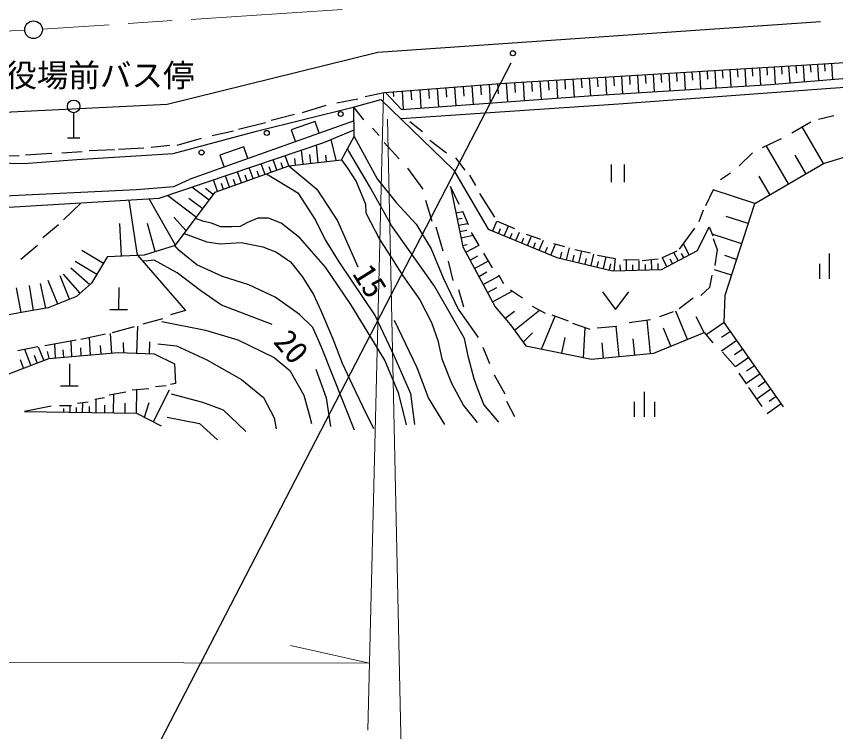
# Model space of a CAD drawing. Units: millimetres, scale not verified. Extents: x 40000 to 680000, y 20000 to 380000.
# Drawn here: x 160702 to 225634, y 232505 to 289208 of the extents above; entities that cross this region are included whole.
import ezdxf
from ezdxf.enums import TextEntityAlignment as Align

# ---------------------------------------------------------------- set-up
doc = ezdxf.new("R2010")
doc.units = ezdxf.units.MM
doc.header["$LTSCALE"] = 1000
doc.linetypes.add('CHAIN', pattern=[18.5, 12, -1.5, 3.5, -1.5])
for name, color, linetype, lineweight in [('M-BGD', 7, 'Continuous', 25), ('M-BMK', 2, 'CHAIN', 13), ('M-BMK-SRVR', 3, 'Continuous', 25), ('M-STR-HTXT', 7, 'Continuous', 13), ('M-STR-STRC', 7, 'Continuous', 25)]:
    doc.layers.add(name, color=color, linetype=linetype, lineweight=lineweight)
doc.styles.add('ＭＳ ゴシック', font='')
doc.styles.get('ＭＳ ゴシック').set_extended_font_data('MS Gothic')

msp = doc.modelspace()

# ---------------------------------------------------------------- linework, layer by layer
at = {"layer": 'M-BGD'}
for p, q in [((224437, 288784), (189356, 286350)), ((225090, 285466), (256298, 287502)), ((189356, 286350), (172661, 282227)), ((199429, 283921), (225090, 285466)), ((218426, 285065), (218515, 283685)), ((219012, 285100), (219053, 284472)), ((219598, 285135), (219688, 283758)), ((220179, 285170), (220219, 284553)), ((220761, 285205), (220849, 283838)), ((221336, 285240), (221376, 284633)), ((221912, 285274), (221999, 283936)), ((222483, 285309), (222522, 284712)), ((223054, 285343), (223139, 284033)), ((223619, 285377), (223657, 284791)), ((224185, 285411), (224268, 284129)), ((224746, 285445), (224783, 284868)), ((225306, 285480), (225388, 284224)), ((207388, 284400), (207479, 282999)), ((208023, 284438), (208070, 283712)), ((208659, 284477), (208749, 283078)), ((209288, 284515), (209335, 283799)), ((209918, 284553), (210009, 283156)), ((210542, 284590), (210588, 283886)), ((211166, 284628), (211257, 283234)), ((211785, 284665), (211830, 283972)), ((212403, 284702), (212494, 283311)), ((213017, 284739), (213061, 284057)), ((213630, 284776), (213720, 283387)), ((214237, 284812), (214281, 284141)), ((214845, 284849), (214935, 283462)), ((215447, 284885), (215490, 284225)), ((216049, 284922), (216139, 283537)), ((216646, 284957), (216688, 284308)), ((217243, 284993), (217332, 283611)), ((217834, 285029), (217876, 284390)), ((220483, 283807), (230770, 284681)), ((244411, 284884), (225240, 283482)), ((189863, 283166), (199429, 283921)), ((197487, 283768), (197538, 282982)), ((198169, 283822), (198265, 282344)), ((198844, 283875), (198896, 283076)), ((199520, 283927), (199616, 282441)), ((200190, 283967), (200242, 283170)), ((200861, 284007), (200956, 282538)), ((201525, 284047), (201576, 283262)), ((202190, 284087), (202284, 282634)), ((202848, 284127), (202898, 283354)), ((203507, 284167), (203600, 282729)), ((204159, 284206), (204209, 283444)), ((204812, 284245), (204904, 282824)), ((205459, 284284), (205507, 283534)), ((206106, 284323), (206197, 282919)), ((206414, 282933), (220483, 283807)), ((206747, 284362), (206795, 283623)), ((188336, 282868), (189863, 283166)), ((189946, 283173), (191227, 281835)), ((190560, 283221), (190584, 282847)), ((191266, 283277), (191359, 281844)), ((191966, 283332), (192014, 282600)), ((192667, 283388), (192760, 281946)), ((193360, 283442), (193409, 282697)), ((194054, 283497), (194148, 282046)), ((194742, 283551), (194791, 282792)), ((195430, 283606), (195524, 282146)), ((196118, 283660), (196168, 282888)), ((196805, 283714), (196901, 282245)), ((225240, 283482), (208427, 282241)), ((186106, 282359), (187774, 282675)), ((187388, 281999), (189599, 282631)), ((189599, 282631), (195356, 277049)), ((191227, 281835), (206414, 282933)), ((172661, 282227), (158737, 281551)), ((179735, 280103), (187388, 281999)), ((183386, 281587), (185246, 282166)), ((187478, 279679), (187461, 282020)), ((188239, 280996), (187461, 282020)), ((208427, 282241), (191202, 281077)), ((165241, 281571), (165241, 279571)), ((180893, 280972), (182754, 281446)), ((224284, 281062), (225504, 281347)), ((187469, 280923), (174406, 276281)), ((178313, 280270), (180455, 280797)), ((184371, 280884), (182487, 280214)), ((184706, 279942), (184371, 280884)), ((191878, 280879), (192894, 280086)), ((222170, 279985), (223674, 280839)), ((173135, 278348), (179735, 280103)), ((176224, 279761), (177909, 280147)), ((182487, 280214), (182822, 279272)), ((185077, 279213), (187474, 280214)), ((189458, 279776), (188930, 280346)), ((224676, 277555), (222990, 280451)), ((164741, 279571), (165741, 279571)), ((172018, 274790), (185077, 279213)), ((173434, 279006), (175364, 279551)), ((186056, 277797), (185649, 279452)), ((186458, 277843), (187478, 279679)), ((187478, 279679), (189296, 276320)), ((191044, 277906), (189865, 279207)), ((193463, 279395), (194805, 278399)), ((219832, 278826), (221357, 279538)), ((166483, 278568), (168466, 278655)), ((168800, 278673), (170801, 278796)), ((171380, 278848), (172872, 278989)), ((178718, 278875), (176833, 278205)), ((179053, 277933), (178718, 278875)), ((183420, 277498), (183307, 278613)), ((184629, 277633), (184488, 279013)), ((187059, 278516), (186947, 278723)), ((221886, 275931), (220122, 278961)), ((224676, 277555), (228213, 278653)), ((159199, 278129), (160919, 278182)), ((161428, 278234), (163517, 278357)), ((164306, 278392), (165921, 278497)), ((165482, 277857), (173135, 278348)), ((176833, 278205), (177168, 277263)), ((182298, 277365), (182006, 278172)), ((182832, 277430), (182778, 277954)), ((184035, 277565), (183966, 278247)), ((185271, 277707), (185219, 278216)), ((188686, 275751), (187059, 278516)), ((195497, 277992), (196249, 277017)), ((217982, 277362), (219059, 278399)), ((223281, 276743), (222435, 278197)), ((155056, 277716), (161305, 277541)), ((161305, 277541), (165482, 277857)), ((176470, 275259), (182298, 277365)), ((180417, 276685), (180111, 277531)), ((180887, 276855), (180736, 277273)), ((181357, 277025), (181059, 277851)), ((181827, 277195), (181680, 277604)), ((182298, 277365), (186458, 277843)), ((182298, 277365), (184509, 275505)), ((186458, 277843), (186937, 277174)), ((207847, 277475), (207845, 276075)), ((208895, 276073), (208897, 277473)), ((219227, 274384), (224676, 277555)), ((178536, 276006), (178216, 276889)), ((179006, 276176), (178848, 276612)), ((179476, 276346), (179164, 277210)), ((179946, 276516), (179792, 276943)), ((180529, 276726), (183000, 275224)), ((186937, 277174), (187629, 276117)), ((192955, 275507), (191735, 277174)), ((195356, 277049), (198095, 272345)), ((196615, 276610), (197103, 275797)), ((216518, 276285), (217311, 276793)), ((173177, 275720), (174406, 276281)), ((176655, 275326), (176322, 276247)), ((177595, 275666), (177269, 276568)), ((178066, 275836), (177904, 276282)), ((187629, 276117), (188361, 274328)), ((189296, 276320), (190800, 274450)), ((220430, 275084), (219581, 276543)), ((157748, 274877), (170228, 275474)), ((170228, 275474), (173177, 275720)), ((175993, 274628), (174616, 275669)), ((176326, 275069), (175690, 275550)), ((177125, 275496), (176960, 275952)), ((184509, 275505), (186159, 273012)), ((190434, 272620), (188686, 275751)), ((195807, 274302), (195115, 275726)), ((195115, 275726), (196091, 270928)), ((215339, 274211), (215949, 275471)), ((219227, 274384), (215938, 275449)), ((158960, 274017), (172018, 274790)), ((173311, 271082), (171230, 274743)), ((174968, 273273), (172670, 275010)), ((173311, 271082), (176470, 275259)), ((175476, 273945), (174383, 274771)), ((183000, 275224), (184404, 273047)), ((197408, 275167), (198587, 273296)), ((164436, 273069), (165805, 274403)), ((170312, 270283), (169651, 274650)), ((188361, 274328), (188401, 273637)), ((190800, 274450), (192386, 272742)), ((193646, 272945), (193159, 274613)), ((216869, 267106), (219227, 274384)), ((188401, 273637), (189499, 271482)), ((195543, 273622), (196091, 273734)), ((196538, 272676), (196091, 273733)), ((214810, 272951), (215156, 273865)), ((162786, 271665), (164050, 272718)), ((169026, 270221), (168907, 272792)), ((171705, 270577), (171099, 272775)), ((174167, 272214), (173190, 273302)), ((175557, 272942), (174906, 273190)), ((176154, 272802), (175557, 272942)), ((176891, 272521), (176154, 272802)), ((178963, 272837), (178436, 272556)), ((179840, 273223), (178963, 272837)), ((180683, 273223), (179840, 273223)), ((181701, 272802), (180683, 273223)), ((183175, 271643), (181701, 272802)), ((184404, 273047), (185176, 271503)), ((186159, 273012), (187774, 269361)), ((192386, 272742), (193565, 270790)), ((195643, 273133), (196042, 273214)), ((195742, 272643), (196488, 272794)), ((198452, 272198), (198777, 272985)), ((198810, 272971), (200172, 272381)), ((218709, 272786), (216950, 273356)), ((177769, 272521), (176891, 272521)), ((178436, 272556), (177769, 272521)), ((193850, 267822), (190434, 272620)), ((194541, 270587), (193972, 272498)), ((195842, 272153), (196392, 272264)), ((197392, 271050), (196782, 272066)), ((198095, 272345), (203536, 270099)), ((198914, 272007), (199078, 272403)), ((199376, 271816), (199695, 272588)), ((200301, 271434), (200581, 272113)), ((213265, 270755), (214465, 272422)), ((214699, 270660), (215612, 272521)), ((215612, 272521), (215893, 271819)), ((174006, 272001), (175803, 271327)), ((185211, 269326), (183175, 271643)), ((185176, 271503), (186264, 269748)), ((189499, 271482), (190434, 270059)), ((195942, 271663), (196907, 271859)), ((199839, 271625), (200005, 272028)), ((200763, 271244), (200932, 271652)), ((201108, 271934), (202246, 271548)), ((201225, 271053), (201530, 271791)), ((202149, 270671), (202479, 271469)), ((218192, 271188), (215840, 271949)), ((215928, 271608), (216244, 270731)), ((161066, 269963), (162365, 271068)), ((170853, 270309), (173311, 271082)), ((173592, 270660), (173242, 271060)), ((175803, 271327), (176891, 271187)), ((176891, 271187), (178506, 271292)), ((178506, 271292), (180226, 270941)), ((180226, 270941), (181315, 270520)), ((193565, 270790), (194541, 268473)), ((196069, 271037), (196439, 271112)), ((196091, 270928), (198653, 266170)), ((196316, 270510), (197374, 271080)), ((201687, 270862), (201859, 271277)), ((202612, 270480), (202785, 270901)), ((203074, 270289), (203432, 271157)), ((203263, 271202), (204137, 270958)), ((204311, 269914), (204537, 270861)), ((214035, 270312), (213576, 271187)), ((167595, 269608), (165880, 270637)), ((167931, 270169), (170853, 270309)), ((170312, 270283), (174118, 265886)), ((174996, 269502), (173592, 270660)), ((181315, 270520), (182438, 269748)), ((196659, 269873), (197288, 270217)), ((198449, 269261), (197758, 270440)), ((203825, 270030), (203939, 270510)), ((204797, 269798), (204909, 270265)), ((204970, 270735), (206211, 270470)), ((205284, 269682), (205507, 270620)), ((206257, 269451), (206469, 270344)), ((206760, 270267), (208162, 270023)), ((207229, 269219), (207450, 270147)), ((211821, 269151), (214699, 270660)), ((211923, 270104), (213082, 270613)), ((213149, 269848), (212811, 270493)), ((213592, 270080), (213418, 270412)), ((216244, 270731), (216068, 269467)), ((217786, 269937), (216847, 270241)), ((225150, 268402), (225152, 270402)), ((167080, 268751), (165365, 269780)), ((171134, 269835), (170732, 269797)), ((171626, 269870), (171134, 269835)), ((173451, 268888), (171626, 269870)), ((177032, 268589), (174996, 269502)), ((182438, 269748), (183351, 268589)), ((186264, 269748), (189143, 265465)), ((190434, 270059), (191329, 268635)), ((195314, 268269), (194948, 269815)), ((197004, 269232), (198115, 269831)), ((203536, 270099), (207959, 269046)), ((205770, 269567), (205878, 270020)), ((206743, 269335), (206850, 269784)), ((207716, 269103), (207830, 269581)), ((208069, 269019), (208181, 270020)), ((208572, 269062), (208560, 269507)), ((208833, 269901), (210053, 269921)), ((209072, 269076), (209049, 269905)), ((209571, 269089), (209560, 269501)), ((210071, 269103), (210051, 269837)), ((210297, 269860), (211558, 269982)), ((210571, 269117), (210559, 269543)), ((211071, 269130), (211049, 269933)), ((211571, 269144), (211558, 269606)), ((212264, 269383), (211893, 270091)), ((212707, 269615), (212525, 269962)), ((224351, 269603), (224350, 268403)), ((166519, 267932), (165026, 269255)), ((175312, 267448), (173451, 268888)), ((187212, 266378), (185211, 269326)), ((197349, 268592), (197994, 268963)), ((207959, 269046), (211821, 269151)), ((211821, 269151), (211821, 269152)), ((217381, 268686), (216021, 269127)), ((163986, 266405), (163233, 268258)), ((164913, 266782), (164160, 268634)), ((165769, 267270), (164446, 268770)), ((179138, 267922), (177032, 268589)), ((183351, 268589), (184263, 267150)), ((191329, 268635), (192671, 266724)), ((194541, 268473), (195720, 265992)), ((197694, 267951), (198969, 268638)), ((199344, 268000), (198937, 268691)), ((215823, 268694), (215647, 267712)), ((161077, 265731), (160720, 267699)), ((162063, 265903), (161734, 267875)), ((163049, 266067), (162607, 268036)), ((168810, 267717), (168808, 265967)), ((181209, 266939), (179138, 267922)), ((196208, 263675), (193850, 267822)), ((196167, 266155), (195761, 267538)), ((198039, 267310), (198775, 267709)), ((215647, 267712), (214945, 267080)), ((216948, 267528), (217000, 267511)), ((176962, 266325), (175312, 267448)), ((183140, 265570), (181209, 266939)), ((184263, 267150), (184825, 265886)), ((198426, 266591), (199988, 267432)), ((200808, 266862), (199873, 267512)), ((207146, 267365), (208195, 265964)), ((208195, 265964), (209246, 267363)), ((214348, 266869), (213225, 266027)), ((216787, 264951), (216869, 267106)), ((180964, 264780), (176962, 266325)), ((188792, 263780), (187212, 266378)), ((192671, 266724), (193606, 264935)), ((168108, 265968), (169508, 265966)), ((174118, 265886), (172925, 265535)), ((184193, 264552), (183140, 265570)), ((184825, 265886), (185773, 263639)), ((195720, 265992), (197306, 263756)), ((198653, 266170), (199873, 264747)), ((199426, 265268), (200171, 265848)), ((200170, 264341), (202158, 265911)), ((202638, 265642), (201621, 266211)), ((212768, 265781), (211680, 265395)), ((213891, 263602), (212977, 265841)), ((172293, 265219), (170713, 264798)), ((172222, 265008), (175698, 264341)), ((189143, 265465), (190652, 262270)), ((192467, 261357), (190678, 265098)), ((193606, 264935), (194094, 263512)), ((202330, 262829), (203408, 265429)), ((204467, 265032), (203166, 265520)), ((210973, 265154), (209265, 264910)), ((210954, 262485), (210693, 265114)), ((215202, 264137), (214572, 265395)), ((216787, 264951), (215354, 263943)), ((221504, 258241), (216787, 264951)), ((170046, 264587), (168291, 264131)), ((170252, 262497), (170332, 264662)), ((175698, 264341), (178261, 263569)), ((184895, 262972), (184193, 264552)), ((199873, 264747), (201092, 263080)), ((206175, 264381), (204793, 264869)), ((205653, 262154), (205788, 264518)), ((208289, 264625), (206744, 264503)), ((208480, 262239), (208244, 264622)), ((212580, 263067), (211997, 264481)), ((167764, 264026), (165798, 263604)), ((166573, 262368), (166493, 263753)), ((168260, 262508), (168169, 264075)), ((185773, 263639), (186510, 261709)), ((189915, 261954), (188792, 263780)), ((196533, 262170), (196208, 263675)), ((200871, 263383), (201608, 264128)), ((203946, 262501), (204199, 263747)), ((209717, 262362), (209591, 263637)), ((211217, 262511), (215202, 264137)), ((215202, 264137), (215893, 263324)), ((217291, 264234), (216594, 263743)), ((162393, 263008), (160813, 262692)), ((162871, 261941), (162468, 262989)), ((165447, 263534), (162955, 263078)), ((163812, 262140), (163749, 263223)), ((165101, 262246), (165031, 263458)), ((167417, 262438), (167377, 263127)), ((169230, 262535), (169183, 263349)), ((171243, 262460), (171278, 263409)), ((171907, 263253), (173381, 263078)), ((173381, 263078), (175803, 261989)), ((178261, 263569), (181139, 262165)), ((194094, 263512), (194419, 262048)), ((197672, 262984), (198200, 261682)), ((201092, 263080), (206297, 262023)), ((207244, 262117), (207125, 263316)), ((217795, 263517), (216594, 262673)), ((161857, 261551), (161375, 262804)), ((163310, 262110), (163178, 262653)), ((163271, 262095), (168782, 262551)), ((164457, 262193), (164423, 262769)), ((165837, 262307), (165801, 262936)), ((168782, 262551), (171626, 262446)), ((171626, 262446), (173241, 261674)), ((187493, 256408), (184895, 262972)), ((206297, 262023), (211217, 262511)), ((216666, 262592), (217682, 261454)), ((218272, 262838), (217611, 262374)), ((159620, 260691), (163271, 262095)), ((161271, 261325), (161021, 261975)), ((162358, 261744), (162140, 262311)), ((173241, 261674), (173311, 260094)), ((175803, 261989), (178541, 260410)), ((181139, 262165), (182368, 261147)), ((186510, 261709), (187318, 260024)), ((191004, 259286), (189915, 261954)), ((190652, 262270), (191951, 259322)), ((194419, 262048), (195192, 260137)), ((196981, 260463), (196533, 262170)), ((218750, 262160), (217707, 261426)), ((164907, 261659), (164904, 259909)), ((182368, 261147), (183491, 259181)), ((184439, 261252), (185246, 258970)), ((193362, 258958), (192467, 261357)), ((219202, 261516), (218576, 261076)), ((178541, 260410), (180297, 259006)), ((197265, 259649), (196981, 260463)), ((198566, 260788), (199420, 259283)), ((217967, 260925), (218536, 260071)), ((219654, 260873), (218529, 260082)), ((164204, 259909), (165604, 259908)), ((172574, 259918), (171731, 259848)), ((173311, 260094), (172925, 260024)), ((187318, 260024), (188125, 258303)), ((195192, 260137), (196127, 258348)), ((218739, 259787), (219796, 258282)), ((220082, 260264), (219489, 259847)), ((169379, 259427), (168045, 259181)), ((168406, 257771), (168430, 259252)), ((171204, 259673), (169870, 259567)), ((170222, 257742), (170251, 259597)), ((171580, 257081), (172846, 259612)), ((172960, 259286), (175452, 258619)), ((183491, 259181), (183912, 257636)), ((191635, 256829), (191004, 259286)), ((191951, 259322), (192267, 256864)), ((197753, 258430), (197265, 259649)), ((210476, 257449), (210479, 259449)), ((220511, 259655), (219387, 258865)), ((220916, 259077), (220354, 258682)), ((166395, 258619), (165553, 258514)), ((165955, 257809), (165967, 258566)), ((167694, 258970), (166922, 258830)), ((167018, 257792), (167034, 258851)), ((169314, 257756), (169327, 258557)), ((170846, 257429), (171232, 258585)), ((175452, 258619), (177102, 258023)), ((180297, 259006), (181139, 257391)), ((185246, 258970), (185597, 256689)), ((194663, 256844), (193362, 258958)), ((198932, 257047), (197753, 258430)), ((199542, 258714), (200193, 257494)), ((209678, 258650), (209676, 257450)), ((211278, 258648), (211276, 257448)), ((221322, 258500), (220198, 257710)), ((163446, 258303), (161340, 257882)), ((161340, 257882), (170222, 257742)), ((165061, 258339), (164113, 258339)), ((164456, 257833), (164460, 258117)), ((164955, 257825), (164964, 258339)), ((165455, 257817), (165461, 258196)), ((166486, 257801), (166494, 258279)), ((167712, 257781), (167722, 258394)), ((177102, 258023), (178892, 256303)), ((188125, 258303), (189003, 256548)), ((196127, 258348), (197225, 257006)), ((170222, 257742), (172187, 256759)), ((172644, 257426), (175206, 256934)), ((181139, 257391), (181280, 256513)), ((183912, 257636), (184088, 256934)), ((175206, 256934), (176646, 255636))]:
    msp.add_line(p, q, dxfattribs=at)
msp.add_lwpolyline([(167931, 270169), (166667, 268063), (165474, 267009), (163227, 266097), (161542, 265816), (159225, 265395), (157259, 265675), (156700, 266226)], dxfattribs=at)
for centre, radius in [((200059, 286283), 200), ((165241, 282071), 500), ((186404, 281469), 200), ((180549, 279964), 200), ((175385, 278419), 200)]:
    msp.add_circle(centre, radius, dxfattribs=at)
at = {"layer": 'M-BMK'}
for p, q in [((186528, 289763), (162759, 288194)), ((161361, 288116), (93360, 284989))]:
    msp.add_line(p, q, dxfattribs=at)
at = {"layer": 'M-BMK-SRVR'}
msp.add_circle((162060, 288148), 700, dxfattribs=at)
at = {"layer": 'M-STR-HTXT'}
for p, q in [((188562, 232608), (189794, 283153)), ((190107, 281052), (191420, 220927)), ((188692, 237945), (182419, 239330)), ((86803, 238084), (188692, 237945))]:
    msp.add_line(p, q, dxfattribs=at)
at = {"layer": 'M-STR-STRC'}
msp.add_line((199901, 285511), (170132, 227939), dxfattribs=at)

# ---------------------------------------------------------------- texts
at = {"layer": 'M-BGD', "style": 'ＭＳ ゴシック'}
msp.add_text('神玉役場前バス停', height=1833, dxfattribs=at).set_placement((154822, 283070), align=Align.BOTTOM_LEFT)
for s, rotation, p in [('15', 302.276, (188727, 268229)), ('20', 310.601, (182508, 263025))]:
    msp.add_text(s, height=1833, rotation=rotation, dxfattribs=at).set_placement(p, align=Align.MIDDLE_CENTER)

doc.saveas('drawing.dxf')
